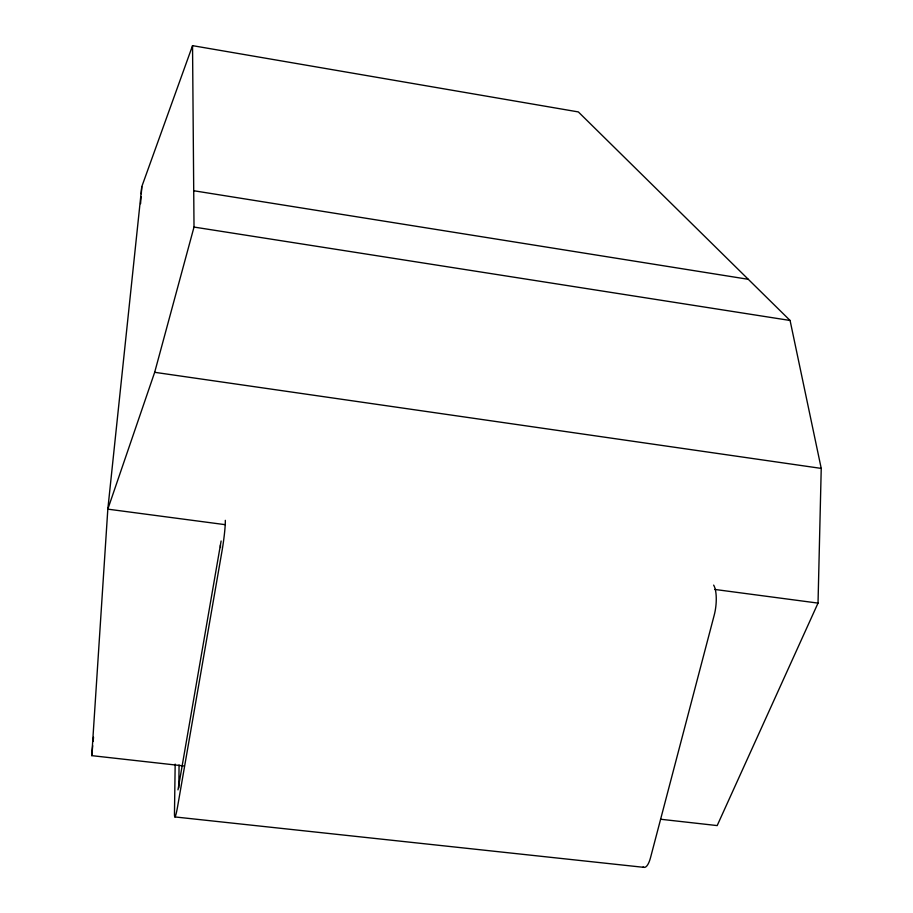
<?xml version="1.0" encoding="UTF-8"?>
<svg xmlns="http://www.w3.org/2000/svg" width="913" height="913" viewBox="0 0 913 913"><rect width="100%" height="100%" fill="white"/><g stroke="black" fill="none" stroke-linecap="round" stroke-linejoin="round"><path stroke-width="1.37" d="M179.062 764.968L178.822 787.953M175.17 764.101L174.474 813.483A22.836 1.621 -82.6 0 0 177.67 806.168L221.996 551.087A23.373 1.815 -82.1 0 0 225.306 520.33M660.59 819.246L717.184 825.58L818.025 603.105L821.232 468.403L790.076 320.463L578.34 111.922L192.54 45.65L141.789 186.651L107.825 509.146L91.768 755.644L183.741 765.927M140.579 203.702L141.081 196.603M141.287 193.761L141.789 186.651M91.768 755.644L92.715 745.727M93.126 741.47L93.525 737.213M177.989 789.871L221.117 540.987M225.009 524.644L107.825 509.146L154.674 372.31L194.013 227.063L192.54 45.65M174.828 816.93L643.927 867.35M714.947 589.467L818.025 603.105M154.674 372.31L821.232 468.403M194.013 227.063L790.076 320.463M193.716 190.737L748.306 279.31M220.421 545.05L220.512 547.515M713.646 585.119A22.426 7.441 -83.7 0 1 714.228 615.111L650.581 857.444A21.969 6.676 -86 0 1 643.083 866.985"/></g></svg>
